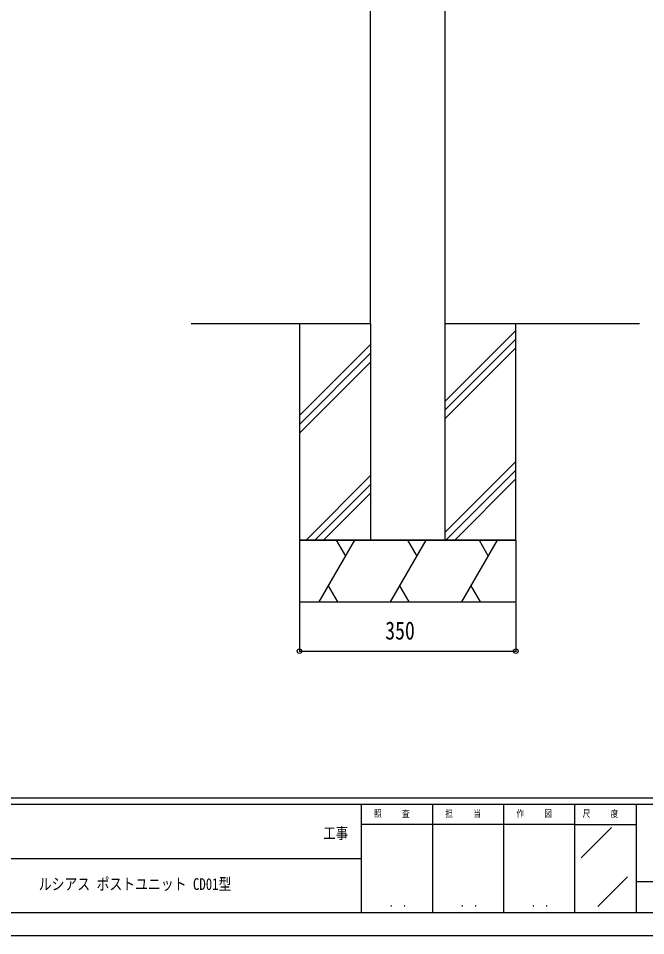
# Model space of a CAD drawing. Units: millimetres, scale not verified. Extents: x -2102 to 2103, y -1485 to 1485.
# Drawn here: x 93 to 1108, y -1485 to 0 of the extents above; entities that cross this region are included whole.
import ezdxf
from ezdxf.enums import TextEntityAlignment as Align

# ---------------------------------------------------------------- set-up
doc = ezdxf.new("R2010")
doc.units = ezdxf.units.MM
doc.header["$LTSCALE"] = 8
for name, color, linetype in [('0-1_USER1', 3, 'Continuous'), ('0-4_YKK_A1', 4, 'Continuous'), ('0-5_YKK_D', 6, 'Continuous'), ('0-6_YKK_ZWAK', 7, 'Continuous')]:
    doc.layers.add(name, color=color, linetype=linetype)
doc.styles.add('ＭＳ ゴシック', font='')
doc.styles.get('ＭＳ ゴシック').set_extended_font_data('MS Gothic')

msp = doc.modelspace()

# ---------------------------------------------------------------- linework, layer by layer
at = {"layer": '0-4_YKK_A1'}
for p, q in [((662.61, -494.5), (662.61, 900)), ((782.61, 900), (782.61, -494.5)), ((662.61, -494.5), (372.212, -494.5)), ((662.61, -494.5), (662.61, -844.5)), ((1097.901, -494.5), (782.61, -494.5)), ((782.61, -494.5), (782.61, -844.5)), ((782.61, -620.277), (897.61, -505.277)), ((782.61, -634.419), (897.61, -519.419)), ((547.61, -643.144), (662.61, -528.144)), ((782.61, -648.561), (897.61, -533.561)), ((547.61, -657.287), (662.61, -542.287)), ((547.61, -671.429), (662.61, -556.429)), ((782.61, -832.409), (897.61, -717.409)), ((558.386, -844.5), (662.61, -740.277)), ((784.66, -844.5), (897.61, -731.551)), ((572.528, -844.5), (662.61, -754.419)), ((798.802, -844.5), (897.61, -745.693)), ((586.67, -844.5), (662.61, -768.561)), ((897.61, -844.5), (547.61, -844.5)), ((547.61, -844.5), (547.61, -944.5)), ((579.427, -944.5), (637.162, -844.5)), ((607.162, -844.5), (622.162, -870.481)), ((694.897, -944.5), (752.632, -844.5)), ((722.632, -844.5), (737.632, -870.481)), ((810.367, -944.5), (868.102, -844.5)), ((838.103, -844.5), (853.102, -870.481)), ((897.61, -844.5), (897.61, -944.5)), ((609.427, -944.5), (594.427, -918.519)), ((724.897, -944.5), (709.897, -918.519)), ((840.367, -944.5), (825.367, -918.519)), ((547.61, -944.5), (897.61, -944.5))]:
    msp.add_line(p, q, dxfattribs=at)
msp.add_lwpolyline([(547.61, -494.5), (547.61, -844.5), (897.61, -844.5), (897.61, -494.5)], dxfattribs=at)
at = {"layer": '0-5_YKK_D'}
for p, q in [((547.61, -945.5), (547.61, -1025.5)), ((897.61, -945.5), (897.61, -1025.5)), ((547.61, -1024.5), (897.61, -1024.5))]:
    msp.add_line(p, q, dxfattribs=at)
for centre in [(547.61, -1024.5), (897.61, -1024.5)]:
    msp.add_circle(centre, 3.75, dxfattribs=at)
at = {"layer": '0-6_YKK_ZWAK'}
for p, q in [((1947.61, -1262.5), (-1952.39, -1262.5)), ((647.61, -1272.5), (-2.39, -1272.5)), ((762.61, -1272.5), (762.61, -1447.5)), ((877.61, -1272.5), (877.61, -1447.5)), ((992.61, -1272.5), (992.61, -1447.5)), ((1092.61, -1272.5), (992.61, -1272.5)), ((1608.86, -1272.5), (1092.61, -1272.5)), ((1092.61, -1272.5), (1092.61, -1447.5)), ((992.61, -1305), (647.61, -1305)), ((992.61, -1305), (1092.61, -1305)), ((1003.652, -1359.146), (1052.619, -1310.179)), ((-2.39, -1360), (647.61, -1360)), ((1030.436, -1437.994), (1078.546, -1389.884)), ((1092.61, -1397.5), (1608.86, -1397.5)), ((-2.39, -1447.5), (647.61, -1447.5)), ((647.61, -1447.5), (992.61, -1447.5)), ((992.61, -1447.5), (1092.61, -1447.5)), ((1092.61, -1447.5), (1608.86, -1447.5))]:
    msp.add_line(p, q, dxfattribs=at)
msp.add_lwpolyline([(-2102.4, -1485), (2102.6, -1485), (2102.6, 1485), (-2102.4, 1485)], close=True, dxfattribs=at)
msp.add_lwpolyline([(992.61, -1272.5), (647.61, -1272.5), (647.61, -1447.5)], dxfattribs=at)

# ---------------------------------------------------------------- texts
at = {"layer": '0-1_USER1', "style": 'ＭＳ ゴシック', "width": 0.8}
msp.add_text('ルシアス ポストユニット CD01型', height=19.06, dxfattribs=at).set_placement((125.703, -1416.75), align=Align.BOTTOM_LEFT)
at = {"layer": '0-5_YKK_D', "style": 'ＭＳ ゴシック', "width": 0.8}
msp.add_text('350', height=29.33, dxfattribs=at).set_placement((686.343, -1014.5), align=Align.BOTTOM_LEFT)
at = {"layer": '0-6_YKK_ZWAK', "style": 'ＭＳ ゴシック', "width": 0.8}
for s, height, p in [('照     査', 11, (668.31, -1296.25)), ('担     当', 11, (783.71, -1296.25)), ('作     図', 11, (898.71, -1296.25)), ('尺     度', 11, (1005.81, -1296.25)), ('工事', 18.33, (586.267, -1333.733)), ('． ．', 12.96, (692.6, -1442.176)), ('． ．', 12.96, (807.6, -1442.176)), ('． ．', 12.96, (922.6, -1442.176))]:
    msp.add_text(s, height=height, dxfattribs=at).set_placement(p, align=Align.BOTTOM_LEFT)

doc.saveas('drawing.dxf')
